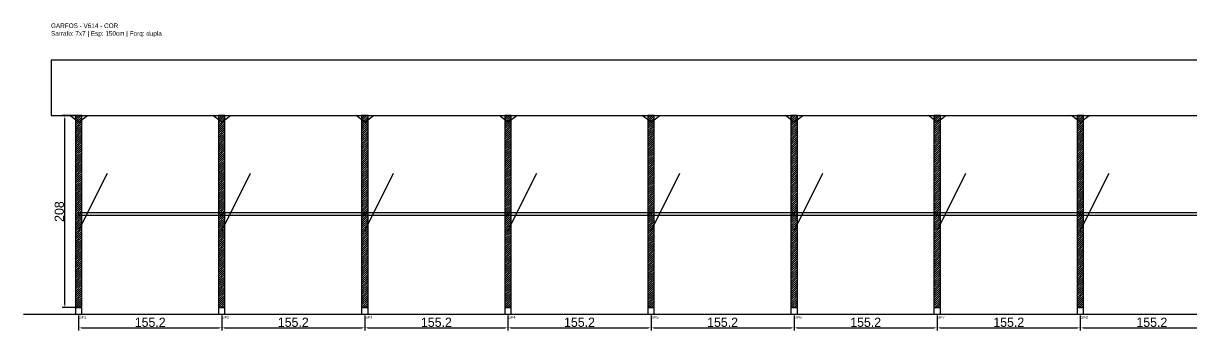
# Model space of a CAD drawing. Header units: metres. Extents: x -30 to 2574, y -25 to 308.
# Drawn here: x -30 to 1236, y -25 to 308 of the extents above; entities that cross this region are included whole.
import ezdxf

# ---------------------------------------------------------------- set-up
doc = ezdxf.new("R2010")
doc.units = ezdxf.units.M
for name, color, linetype in [('BARRA_ANCORAGEM', 1, 'Continuous'), ('COTA', 241, 'Continuous'), ('GARFOS OK', 3, 'Continuous'), ('NOME DA VIGA', 6, 'Continuous'), ('SARR_7x7', 40, 'Continuous'), ('TIRAS REESCORAMENTO', 252, 'Continuous'), ('VIGAS', 3, 'Continuous')]:
    doc.layers.add(name, color=color, linetype=linetype)
doc.dimstyles.new('EZ DXF', dxfattribs={"dimtxt": 10, "dimasz": 3.5, "dimexe": 3, "dimexo": 1.5, "dimgap": 1, "dimtad": 1, "dimdec": 1, "dimdsep": 46, "dimcen": 2.5, "dimazin": 3, "dimtfac": 1, "dimtmove": 0, "dimatfit": 3})

msp = doc.modelspace()

# ---------------------------------------------------------------- hatches: boundary and pattern name
at = {"layer": 'COTA'}
h = msp.add_hatch(dxfattribs=at)
h.set_pattern_fill('ANSI31', scale=0.5)
h.paths.add_polyline_path([(26.5, 0), (33.5, 0), (33.5, 208), (26.5, 208)])
h = msp.add_hatch(dxfattribs=at)
h.set_pattern_fill('ANSI31', scale=0.5)
h.paths.add_polyline_path([(181.71875, 0), (188.71875, 0), (188.71875, 208), (181.71875, 208)])
h = msp.add_hatch(dxfattribs=at)
h.set_pattern_fill('ANSI31', scale=0.5)
h.paths.add_polyline_path([(336.9375, 0), (343.9375, 0), (343.9375, 208), (336.9375, 208)])
h = msp.add_hatch(dxfattribs=at)
h.set_pattern_fill('ANSI31', scale=0.5)
h.paths.add_polyline_path([(492.15625, 0), (499.15625, 0), (499.15625, 208), (492.15625, 208)])
h = msp.add_hatch(dxfattribs=at)
h.set_pattern_fill('ANSI31', scale=0.5)
h.paths.add_polyline_path([(647.375, 0), (654.375, 0), (654.375, 208), (647.375, 208)])
h = msp.add_hatch(dxfattribs=at)
h.set_pattern_fill('ANSI31', scale=0.5)
h.paths.add_polyline_path([(802.59375, 0), (809.59375, 0), (809.59375, 208), (802.59375, 208)])
h = msp.add_hatch(dxfattribs=at)
h.set_pattern_fill('ANSI31', scale=0.5)
h.paths.add_polyline_path([(957.8125, 0), (964.8125, 0), (964.8125, 208), (957.8125, 208)])
h = msp.add_hatch(dxfattribs=at)
h.set_pattern_fill('ANSI31', scale=0.5)
h.paths.add_polyline_path([(1113.03125, 0), (1120.03125, 0), (1120.03125, 208), (1113.03125, 208)])

# ---------------------------------------------------------------- linework, layer by layer
at = {"layer": 'BARRA_ANCORAGEM'}
for p, q in [((30, 83.2), (61.2, 145.6)), ((185.21875, 83.2), (216.41875, 145.6)), ((340.4375, 83.2), (371.6375, 145.6)), ((495.65625, 83.2), (526.85625, 145.6)), ((650.875, 83.2), (682.075, 145.6)), ((806.09375, 83.2), (837.29375, 145.6)), ((961.3125, 83.2), (992.5125, 145.6)), ((1116.53125, 83.2), (1147.73125, 145.6))]:
    msp.add_line(p, q, dxfattribs=at)
at = {"layer": 'GARFOS OK'}
for p, q in [((30, 201), (20.5, 208)), ((20.5, 208), (39.5, 208)), ((30, 201), (39.5, 208)), ((185.21875, 201), (175.71875, 208)), ((175.71875, 208), (194.71875, 208)), ((185.21875, 201), (194.71875, 208)), ((340.4375, 201), (330.9375, 208)), ((330.9375, 208), (349.9375, 208)), ((340.4375, 201), (349.9375, 208)), ((495.65625, 201), (486.15625, 208)), ((486.15625, 208), (505.15625, 208)), ((495.65625, 201), (505.15625, 208)), ((650.875, 201), (641.375, 208)), ((641.375, 208), (660.375, 208)), ((650.875, 201), (660.375, 208)), ((806.09375, 201), (796.59375, 208)), ((796.59375, 208), (815.59375, 208)), ((806.09375, 201), (815.59375, 208)), ((961.3125, 201), (951.8125, 208)), ((951.8125, 208), (970.8125, 208)), ((961.3125, 201), (970.8125, 208)), ((1116.53125, 201), (1107.03125, 208)), ((1107.03125, 208), (1126.03125, 208)), ((1116.53125, 201), (1126.03125, 208))]:
    msp.add_line(p, q, dxfattribs=at)
at = {"layer": 'GARFOS OK', "linetype": 'CONTINUOUS'}
msp.add_line((-30, -7), (2573.5, -7), dxfattribs=at)
at = {"layer": 'GARFOS OK'}
for points in [[(26.5, 0), (33.5, 0), (33.5, 208), (26.5, 208), (26.5, 0)], [(181.71875, 0), (188.71875, 0), (188.71875, 208), (181.71875, 208), (181.71875, 0)], [(336.9375, 0), (343.9375, 0), (343.9375, 208), (336.9375, 208), (336.9375, 0)], [(492.15625, 0), (499.15625, 0), (499.15625, 208), (492.15625, 208), (492.15625, 0)], [(647.375, 0), (654.375, 0), (654.375, 208), (647.375, 208), (647.375, 0)], [(802.59375, 0), (809.59375, 0), (809.59375, 208), (802.59375, 208), (802.59375, 0)], [(957.8125, 0), (964.8125, 0), (964.8125, 208), (957.8125, 208), (957.8125, 0)], [(1113.03125, 0), (1120.03125, 0), (1120.03125, 208), (1113.03125, 208), (1113.03125, 0)]]:
    msp.add_lwpolyline(points, dxfattribs=at)
at = {"layer": 'SARR_7x7'}
for points in [[(26.5, -7), (33.5, -7), (33.5, 0), (26.5, 0), (26.5, -7)], [(181.71875, -7), (188.71875, -7), (188.71875, 0), (181.71875, 0), (181.71875, -7)], [(336.9375, -7), (343.9375, -7), (343.9375, 0), (336.9375, 0), (336.9375, -7)], [(492.15625, -7), (499.15625, -7), (499.15625, 0), (492.15625, 0), (492.15625, -7)], [(647.375, -7), (654.375, -7), (654.375, 0), (647.375, 0), (647.375, -7)], [(802.59375, -7), (809.59375, -7), (809.59375, 0), (802.59375, 0), (802.59375, -7)], [(957.8125, -7), (964.8125, -7), (964.8125, 0), (957.8125, 0), (957.8125, -7)], [(1113.03125, -7), (1120.03125, -7), (1120.03125, 0), (1113.03125, 0), (1113.03125, -7)]]:
    msp.add_lwpolyline(points, dxfattribs=at)
at = {"layer": 'TIRAS REESCORAMENTO'}
for points in [[(30, 100), (185.21875, 100), (185.21875, 102.5), (30, 102.5), (30, 100)], [(185.21875, 100), (340.4375, 100), (340.4375, 102.5), (185.21875, 102.5), (185.21875, 100)], [(340.4375, 100), (495.65625, 100), (495.65625, 102.5), (340.4375, 102.5), (340.4375, 100)], [(495.65625, 100), (650.875, 100), (650.875, 102.5), (495.65625, 102.5), (495.65625, 100)], [(650.875, 100), (806.09375, 100), (806.09375, 102.5), (650.875, 102.5), (650.875, 100)], [(806.09375, 100), (961.3125, 100), (961.3125, 102.5), (806.09375, 102.5), (806.09375, 100)], [(961.3125, 100), (1116.53125, 100), (1116.53125, 102.5), (961.3125, 102.5), (961.3125, 100)], [(1116.53125, 100), (1271.75, 100), (1271.75, 102.5), (1116.53125, 102.5), (1116.53125, 100)]]:
    msp.add_lwpolyline(points, dxfattribs=at)
at = {"layer": 'VIGAS'}
msp.add_lwpolyline([(0, 208), (2543.5, 208), (2543.5, 268), (0, 268), (0, 208)], dxfattribs=at)

# ---------------------------------------------------------------- texts
at = {"layer": 'NOME DA VIGA'}
for s, p in [('GF1', (30, -12)), ('GF2', (185.21875, -12)), ('GF3', (340.4375, -12)), ('GF4', (495.65625, -12)), ('GF5', (650.875, -12)), ('GF6', (806.09375, -12)), ('GF7', (961.3125, -12)), ('GF8', (1116.53125, -12))]:
    msp.add_text(s, height=3, dxfattribs=at).set_placement(p)
at = {"layer": 'NOME DA VIGA', "insert": (0, 293), "char_height": 5, "attachment_point": 7}
msp.add_mtext('GARFOS - V614 - COR\\PSarrafo: 7x7 | Esp: 150cm | Forq: dupla', dxfattribs=at)

# ---------------------------------------------------------------- dimensions: what is measured, and where the dimension line sits
at = {"layer": 'COTA'}
msp.add_linear_dim(base=(15, 0), p1=(30, 0), p2=(30, 208), angle=90, dimstyle='EZ DXF', dxfattribs=at).render()
for base, p1, p2 in [((30, -22), (30, -7), (185.21875, -7)), ((185.21875, -22), (185.21875, -7), (340.4375, -7)), ((340.4375, -22), (340.4375, -7), (495.65625, -7)), ((495.65625, -22), (495.65625, -7), (650.875, -7)), ((650.875, -22), (650.875, -7), (806.09375, -7)), ((806.09375, -22), (806.09375, -7), (961.3125, -7)), ((961.3125, -22), (961.3125, -7), (1116.53125, -7)), ((1116.53125, -22), (1116.53125, -7), (1271.75, -7))]:
    msp.add_linear_dim(base=base, p1=p1, p2=p2, dimstyle='EZ DXF', dxfattribs=at).render()

doc.saveas('drawing.dxf')
